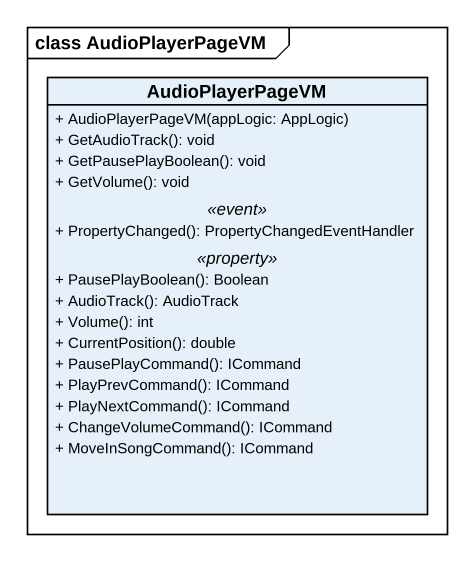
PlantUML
@startuml
mainframe class AudioPlayerPageVM
hide circle
hide empty members
skinparam classAttributeIconSize 0
class AudioPlayerPageVM {
  + AudioPlayerPageVM(appLogic: AppLogic)
  + GetAudioTrack(): void
  + GetPausePlayBoolean(): void
  + GetVolume(): void
  .. <<event>> ..
  + PropertyChanged(): PropertyChangedEventHandler
  .. <<property>> ..
  + PausePlayBoolean(): Boolean
  + AudioTrack(): AudioTrack
  + Volume(): int
  + CurrentPosition(): double
  + PausePlayCommand(): ICommand
  + PlayPrevCommand(): ICommand
  + PlayNextCommand(): ICommand
  + ChangeVolumeCommand(): ICommand
  + MoveInSongCommand(): ICommand
}
@enduml
